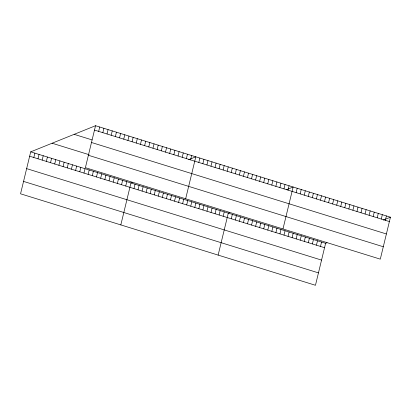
<?xml version="1.0" encoding="UTF-8"?>
<svg xmlns="http://www.w3.org/2000/svg" width="411" height="411" viewBox="0 0 411 411"><rect width="100%" height="100%" fill="white"/><g stroke="black" fill="none" stroke-linecap="round" stroke-linejoin="round"><path stroke-width="0.62" d="M95.542 125.715L85.39 167.673L380.298 259.151L390.45 217.193L95.542 125.715L30.702 151.849L20.55 193.807L315.458 285.285L325.61 243.327L327.033 242.752M33.82 157.516L34.878 153.144M37.997 158.81L39.055 154.438M42.179 160.105L43.232 155.733M46.356 161.4L47.414 157.033M50.532 162.699L51.591 158.327M54.709 163.994L55.768 159.622M58.886 165.289L59.944 160.917M63.068 166.589L64.121 162.217M67.245 167.883L68.303 163.511M71.422 169.178L72.48 164.806M75.598 170.473L76.657 166.101M79.775 171.772L80.833 167.4M83.957 173.067L85.01 168.695M88.134 174.362L89.192 169.99M98.666 131.381L99.719 127.009M92.311 175.656L93.369 171.284M102.842 132.681L103.901 128.309M96.487 176.956L97.546 172.584M107.019 133.976L108.078 129.604M100.664 178.251L101.723 173.879M111.196 135.27L112.254 130.898M104.846 179.545L105.904 175.173M115.373 136.565L116.431 132.193M109.023 180.84L110.081 176.468M119.555 137.865L120.608 133.493M113.2 182.14L114.258 177.768M123.732 139.159L124.79 134.787M117.376 183.434L118.435 179.062M127.908 140.454L128.967 136.082M121.553 184.729L122.612 180.357M132.085 141.749L133.143 137.377M125.735 186.024L126.794 181.652M136.262 143.049L137.32 138.677M120.819 224.909L130.97 182.952L132.393 182.376M140.444 144.343L141.497 139.971M133.965 188.577L135.024 184.21M144.621 145.638L145.679 141.266M138.019 189.836L139.077 185.464M148.797 146.933L149.856 142.56M142.078 191.094L143.136 186.722M152.974 148.232L154.033 143.86M146.131 192.353L147.189 187.981M157.151 149.527L158.209 145.155M150.185 193.612L151.243 189.24M161.333 150.822L162.391 146.45M154.243 194.871L155.296 190.499M165.51 152.116L166.568 147.744M158.297 196.124L159.355 191.757M169.686 153.416L170.745 149.044M162.35 197.383L163.408 193.011M173.863 154.711L174.922 150.339M166.404 198.641L167.462 194.269M178.04 156.005L179.098 151.633M170.462 199.9L171.521 195.528M182.222 157.3L183.28 152.933M174.516 201.159L175.574 196.787M186.399 158.6L187.457 154.228M178.569 202.418L179.628 198.045M190.576 159.894L191.634 155.522M182.628 203.671L183.686 199.304M185.659 198.775L195.811 156.817L188.68 159.694M186.681 204.93L187.74 200.558M198.811 162.448L199.864 158.076M190.735 206.188L191.793 201.816M202.864 163.706L203.923 159.334M194.793 207.447L195.847 203.075M206.918 164.965L207.976 160.593M198.847 208.706L199.905 204.334M210.971 166.224L212.03 161.852M202.9 209.964L203.959 205.592M215.03 167.477L216.088 163.105M206.954 211.218L208.012 206.851M219.084 168.736L220.142 164.364M211.013 212.477L212.071 208.105M223.137 169.995L224.195 165.623M215.066 213.735L216.124 209.363M227.196 171.253L228.249 166.881M219.12 214.994L220.178 210.622M231.249 172.512L232.307 168.14M223.178 216.253L224.231 211.881M235.303 173.771L236.361 169.399M218.138 255.097L228.29 213.139L229.713 212.564M239.356 175.024L240.414 170.652M231.285 218.77L232.343 214.398M243.415 176.283L244.473 171.911M235.339 220.024L236.397 215.652M247.468 177.542L248.527 173.17M239.397 221.282L240.456 216.91M251.522 178.8L252.58 174.428M243.451 222.541L244.509 218.169M255.58 180.059L256.634 175.687M247.504 223.8L248.563 219.428M259.634 181.318L260.692 176.946M251.563 225.058L252.616 220.686M263.687 182.571L264.746 178.199M255.616 226.317L256.675 221.945M267.741 183.83L268.799 179.458M259.67 227.571L260.728 223.199M271.799 185.089L272.858 180.717M263.723 228.829L264.782 224.457M275.853 186.347L276.911 181.975M267.782 230.088L268.84 225.716M279.906 187.606L280.965 183.234M271.835 231.347L272.894 226.975M283.965 188.865L285.023 184.493M275.889 232.605L276.947 228.233M288.019 190.118L289.077 185.746M279.948 233.864L281.001 229.492M282.979 228.963L293.13 187.005L286.472 189.692M284.001 235.118L285.059 230.746M296.131 192.636L297.184 188.264M288.054 236.376L289.113 232.004M300.184 193.894L301.242 189.522M292.108 237.635L293.166 233.263M304.238 195.153L305.296 190.781M296.167 238.894L297.225 234.522M308.291 196.412L309.349 192.04M300.22 240.152L301.278 235.78M312.35 197.665L313.408 193.298M304.274 241.411L305.332 237.039M316.403 198.924L317.462 194.552M308.332 242.665L309.385 238.293M320.457 200.183L321.515 195.811M312.386 243.923L313.444 239.551M324.515 201.441L325.569 197.069M316.439 245.182L317.498 240.81M328.569 202.7L329.627 198.328M320.493 246.441L321.551 242.069M332.622 203.959L333.681 199.587M336.676 205.212L337.734 200.845M340.734 206.471L341.793 202.099M344.788 207.73L345.846 203.358M348.841 208.988L349.9 204.616M352.9 210.247L353.953 205.875M356.954 211.506L358.012 207.134M361.007 212.759L362.065 208.392M365.06 214.018L366.119 209.646M369.119 215.277L370.177 210.905M373.173 216.535L374.231 212.163M377.226 217.794L378.284 213.422M381.285 219.053L382.338 214.681M385.338 220.306L386.397 215.939M383.319 220.07L390.45 217.193M94.484 130.087L389.392 221.565M74.144 134.34L92.049 139.894M91.483 142.489L386.391 233.972M52.099 143.223L89.105 154.7M88.391 155.271L383.299 246.749M30.702 151.849L325.61 243.327M29.643 156.216L324.551 247.699M26.643 168.623L321.551 260.101M23.55 181.4L318.458 272.883"/></g></svg>
